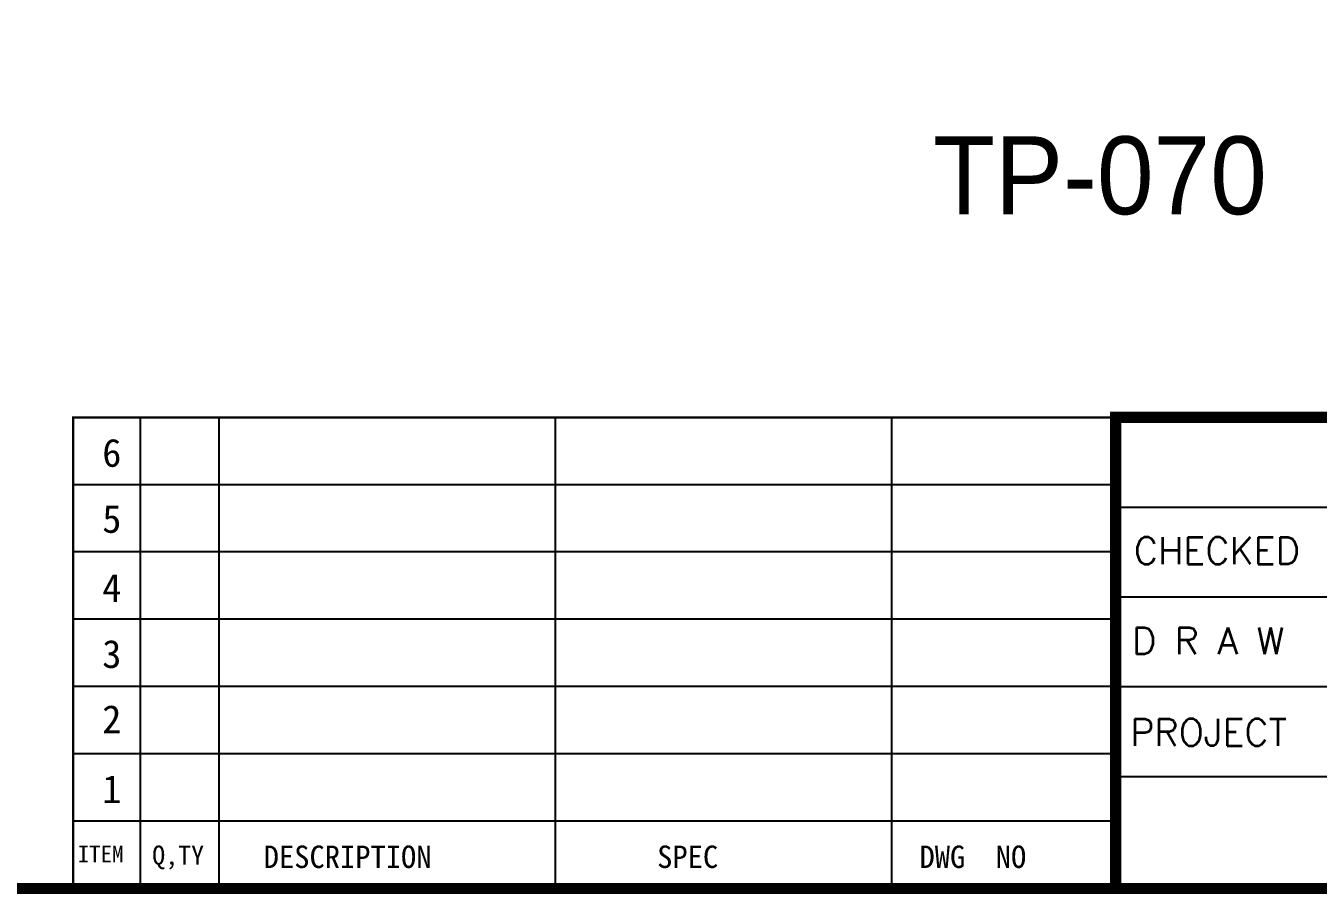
# Model space of a CAD drawing. Header units: millimetres. Extents: x 553 to 2032, y 676 to 1713.
# Drawn here: x 1230.7 to 1645.6, y 675.8 to 954.5 of the extents above; entities that cross this region are included whole.
import ezdxf

# ---------------------------------------------------------------- set-up
doc = ezdxf.new("R2010")
doc.units = ezdxf.units.MM
doc.layers.add('방열판', color=7, linetype='Continuous')
doc.styles.add('ROMANS', font='romans', dxfattribs={"height": 3})

msp = doc.modelspace()

# ---------------------------------------------------------------- linework, layer by layer
at = {"color": 5}
for p, q in [((1267.418, 828.802), (1267.418, 677.602)), ((1292.618, 828.802), (1292.618, 677.602)), ((1400.618, 828.802), (1400.618, 677.602)), ((1508.618, 828.802), (1508.618, 677.602)), ((1580.618, 807.202), (1245.818, 807.202)), ((1580.618, 800.002), (2030.618, 800.002)), ((1580.618, 785.602), (1245.818, 785.602)), ((1580.618, 771.202), (2030.618, 771.202)), ((1580.618, 764.002), (1245.818, 764.002)), ((1580.618, 742.402), (1245.818, 742.402)), ((1580.618, 742.402), (2030.618, 742.402)), ((1580.618, 720.802), (1245.818, 720.802)), ((1580.618, 713.602), (2030.618, 713.602)), ((1580.618, 699.202), (1245.818, 699.202))]:
    msp.add_line(p, q, dxfattribs=at)
at = {"color": 5, "const_width": 3.6}
for points in [[(554.618, 677.602), (2030.618, 677.602), (2030.618, 1710.802), (554.618, 1710.802), (554.618, 677.602)], [(2030.618, 828.802), (1580.618, 828.802), (1580.618, 677.602)]]:
    msp.add_lwpolyline(points, dxfattribs=at)
at = {"color": 5, "ltscale": 2, "const_width": 0.72}
msp.add_lwpolyline([(1580.618, 828.802), (1245.818, 828.802), (1245.818, 677.602)], dxfattribs=at)

# ---------------------------------------------------------------- texts
at = {"color": 5, "style": 'ROMANS'}
for s, p in [('CHECKED', (1586.427, 781.678)), ('D R A W', (1585.839, 752.781)), ('PROJECT', (1585.263, 723.401))]:
    msp.add_text(s, height=8.64, dxfattribs=at).set_placement(p)
at = {"color": 5, "attachment_point": 1}
for s, insert, char_height, width in [('6', (1255.204, 821.94), 9, 11.8566), ('5', (1255.204, 800.757), 9, 11.8566), ('4', (1255.204, 778.564), 9, 11.8566), ('3', (1255.204, 757.38), 9, 11.8566), ('2', (1255.204, 736.449), 9, 11.8566), ('1', (1255.204, 714.004), 9, 11.8566), ('ITEM', (1247.317, 691.394), 5.4, 7.2), ('Q,TY', (1271.235, 691.394), 6.12, 18), ('DESCRIPTION', (1307.051, 691.394), 7.2, 36), ('SPEC', (1433.384, 691.394), 7.2, 36), ('DWG  NO', (1517.627, 691.394), 7.2, 54)]:
    msp.add_mtext(s, dxfattribs=dict(at, insert=insert, char_height=char_height, width=width))
at = {"layer": '방열판', "insert": (1521.919, 918.999), "char_height": 25, "width": 287.24022, "attachment_point": 1}
msp.add_mtext('{\\f@Gulim|b0|i0|c129|p50;TP-070}', dxfattribs=at)

doc.saveas('drawing.dxf')
